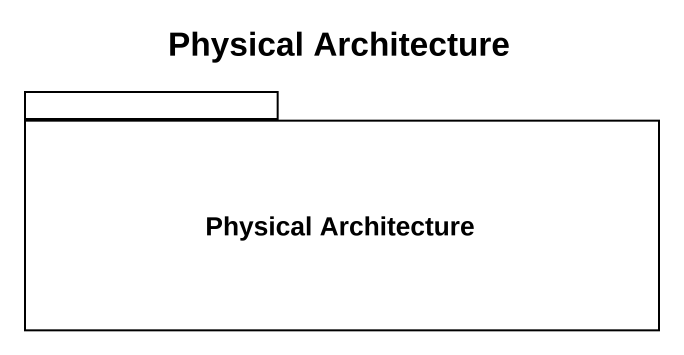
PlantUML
@startuml
title Physical Architecture
package "Physical Architecture" as Physical_Architecture {
}
@enduml
